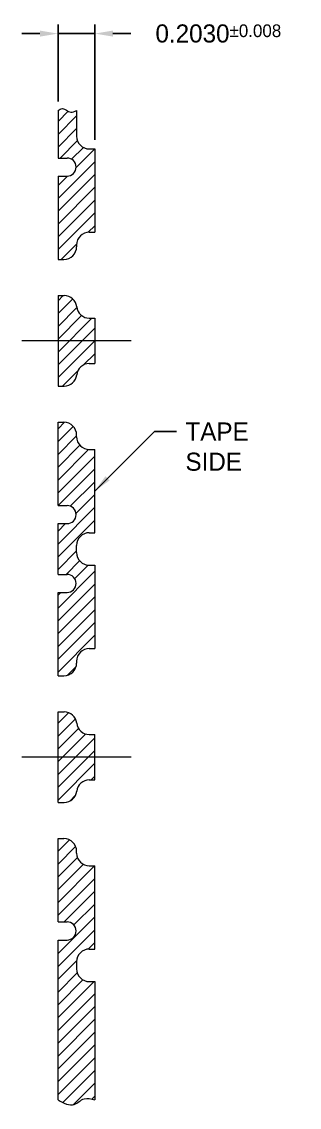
# Model space of a CAD drawing. Extents: x -26.3 to -8.4, y -10.6 to 2.2.
# Drawn here: x -11.93 to -10.4, y -5.03 to 0.96 of the extents above; entities that cross this region are included whole.
import ezdxf

# ---------------------------------------------------------------- set-up
doc = ezdxf.new("R2010")
doc.units = 0
doc.header["$MEASUREMENT"] = 0
doc.linetypes.add('CENTER', pattern=[2, 1.25, -0.25, 0.25, -0.25])
for name, color, linetype, lineweight in [('Center', 1, 'Continuous', 5), ('Dim', 7, 'Continuous', 5), ('Half Etch BT', 4, 'Continuous', 5), ('LF', 7, 'Continuous', 13)]:
    doc.layers.add(name, color=color, linetype=linetype, lineweight=lineweight)
doc.styles.get("Standard").update_dxf_attribs({"font": ''})
doc.styles.get('Standard').set_extended_font_data('SWRomns')
doc.dimstyles.new('2', dxfattribs={"dimtxt": 0.1, "dimasz": 0.1, "dimexe": 0.05, "dimexo": 0.05, "dimgap": 0.05, "dimtad": 0, "dimdec": 4, "dimzin": 0, "dimdsep": 46, "dimtxsty": 'Standard', "dimcen": 0, "dimadec": 0, "dimazin": 0, "dimtfac": 1, "dimtdec": 4, "dimtmove": 0, "dimatfit": 1, "dimfxl": 1, "dimtolj": 1, "dimtzin": 0, "dimarcsym": 0})

# ---------------------------------------------------------------- blocks, each defined once
blk = doc.blocks.new('*D9')
at = {"layer": 'Defpoints', "color": 0, "transparency": 16777216}
for p in [(352.4849, 143.1608), (352.2819, 142.7361), (352.4849, 142.5234)]:
    blk.add_point(p, dxfattribs=at)
at = {"layer": 'Dim', "color": 0, "lineweight": -2, "transparency": 16777216}
for p, q in [((352.2819, 142.7861), (352.2819, 143.2108)), ((352.4849, 142.5734), (352.4849, 143.2108)), ((352.1819, 143.1608), (352.0819, 143.1608)), ((352.2819, 143.1608), (352.4849, 143.1608)), ((352.5849, 143.1608), (352.6849, 143.1608))]:
    blk.add_line(p, q, dxfattribs=at)
at = {"layer": 'Dim', "color": 0, "transparency": 16777216}
for points in [[(352.1819, 143.1774), (352.1819, 143.1441), (352.2819, 143.1608)], [(352.5849, 143.1774), (352.5849, 143.1441), (352.4849, 143.1608)]]:
    blk.add_solid(points, dxfattribs=at)
at = {"layer": 'Dim', "color": 0, "transparency": 16777216, "insert": (353.1674, 143.1608), "char_height": 0.1, "attachment_point": 5}
blk.add_mtext('\\A2;0.2030{\\H0.070000;±0.008}', dxfattribs=at)

msp = doc.modelspace()

# ---------------------------------------------------------------- hatches: boundary and pattern name
at = {"layer": 'Half Etch BT'}
h = msp.add_hatch(dxfattribs=at)
h.set_pattern_fill('ANSI31', color=256, scale=0.4, style=0)
h.set_pattern_definition([(45, (-0.98836, 59.37947), (-0.03535534, 0.03535534), [])])
edge = h.paths.add_edge_path()
edge.add_line((-11.52976, 0.25947), (-11.55976, 0.25947))
edge.add_arc((-11.55976, 0.32947), 0.07, 180, 270, ccw=False)
edge.add_line((-11.62976, 0.32947), (-11.62976, 0.47211))
edge.add_spline(control_points=[(-11.62976, 0.47211), (-11.64084, 0.46648), (-11.66816, 0.45263), (-11.70132, 0.49201), (-11.72475, 0.47717), (-11.73276, 0.47211)], knot_values=[0, 0, 0, 0, 0.0342996, 0.0845403, 0.110622, 0.110622, 0.110622, 0.110622], degree=3, periodic=0)
edge.add_line((-11.73276, 0.47211), (-11.73276, 0.20947))
edge.add_line((-11.73276, 0.20947), (-11.68276, 0.20947))
edge.add_arc((-11.68276, 0.15947), 0.05, -90, 90, ccw=False)
edge.add_line((-11.68276, 0.10947), (-11.73276, 0.10947))
edge.add_line((-11.73276, 0.10947), (-11.73276, -0.35053))
edge.add_line((-11.73276, -0.35053), (-11.69976, -0.35053))
edge.add_arc((-11.6994, -0.28053), 0.07, 269.707244, 364.107221)
edge.add_arc((-11.55976, -0.27053), 0.07, 90, 184.085617, ccw=False)
edge.add_line((-11.55976, -0.20053), (-11.52976, -0.20053))
edge.add_line((-11.52976, -0.20053), (-11.52976, 0.25947))
h.paths.add_polyline_path([(-11.52976, -0.67553), (-11.55976, -0.67553, -0.3831101), (-11.62936, -0.61303, 0.3831101), (-11.69895, -0.55053), (-11.73276, -0.55053), (-11.73276, -1.05053), (-11.69895, -1.05053, 0.3831101), (-11.62936, -0.98803, -0.3831101), (-11.55976, -0.92553), (-11.52976, -0.92553)])
h.paths.add_polyline_path([(-11.52976, -1.40053), (-11.55976, -1.40053, -0.4142136), (-11.62976, -1.33053), (-11.62976, -1.32053, 0.4142136), (-11.69976, -1.25053), (-11.73276, -1.25053), (-11.73276, -1.71053), (-11.68276, -1.71053, -1), (-11.68276, -1.81053), (-11.73276, -1.81053), (-11.73276, -2.09053), (-11.68276, -2.09053, -1), (-11.68276, -2.19053), (-11.73276, -2.19053), (-11.73276, -2.65053), (-11.69976, -2.65053, 0.4368891), (-11.62958, -2.57551, -0.4352566), (-11.55976, -2.50053), (-11.52976, -2.50053), (-11.52976, -2.04053), (-11.55976, -2.04053, -0.4142136), (-11.62976, -1.97053), (-11.62976, -1.93053, -0.4142136), (-11.55976, -1.86053), (-11.52976, -1.86053)])
h.paths.add_polyline_path([(-11.52976, -2.97553), (-11.55976, -2.97553, -0.3831101), (-11.62936, -2.91303, 0.3831101), (-11.69895, -2.85053), (-11.73276, -2.85053), (-11.73276, -3.35053), (-11.69895, -3.35053, 0.3831101), (-11.62936, -3.28803, -0.3831101), (-11.55976, -3.22553), (-11.52976, -3.22553)])
edge = h.paths.add_edge_path()
edge.add_line((-11.52976, -3.70053), (-11.55976, -3.70053))
edge.add_arc((-11.55976, -3.63053), 0.07, 180, 270, ccw=False)
edge.add_line((-11.62976, -3.63053), (-11.62976, -3.62053))
edge.add_arc((-11.69976, -3.62053), 0.07, 0, 90)
edge.add_line((-11.69976, -3.55053), (-11.73276, -3.55053))
edge.add_line((-11.73276, -3.55053), (-11.73276, -4.01053))
edge.add_line((-11.73276, -4.01053), (-11.68276, -4.01053))
edge.add_arc((-11.68276, -4.06053), 0.05, -90, 90, ccw=False)
edge.add_line((-11.68276, -4.11053), (-11.73276, -4.11053))
edge.add_line((-11.73276, -4.11053), (-11.73276, -4.99386))
edge.add_spline(control_points=[(-11.73276, -4.99386), (-11.70154, -5.01132), (-11.64925, -5.04056), (-11.59196, -4.97574), (-11.55003, -4.98796), (-11.52976, -4.99386)], knot_values=[0, 0, 0, 0, 0.0933107, 0.1562874, 0.2152134, 0.2152134, 0.2152134, 0.2152134], degree=3, periodic=0)
edge.add_line((-11.52976, -4.99386), (-11.52976, -4.34053))
edge.add_line((-11.52976, -4.34053), (-11.55976, -4.34053))
edge.add_arc((-11.55976, -4.27053), 0.07, 180, 270, ccw=False)
edge.add_line((-11.62976, -4.27053), (-11.62976, -4.23053))
edge.add_arc((-11.55976, -4.23053), 0.07, 90, 180, ccw=False)
edge.add_line((-11.55976, -4.16053), (-11.52976, -4.16053))
edge.add_line((-11.52976, -4.16053), (-11.52976, -3.70053))

# ---------------------------------------------------------------- linework, layer by layer
at = {"layer": 'Center', "linetype": 'CENTER'}
for p, q in [((-11.3294, -0.80053), (-11.93312, -0.80053)), ((-11.3294, -3.10053), (-11.93312, -3.10053))]:
    msp.add_line(p, q, dxfattribs=at)
at = {"layer": 'LF'}
for p, q in [((-11.73276, 0.47211), (-11.73276, 0.20947)), ((-11.62976, 0.47211), (-11.62976, 0.32947)), ((-11.55976, 0.25947), (-11.52976, 0.25947)), ((-11.52976, 0.25947), (-11.52976, -0.20053)), ((-11.73276, 0.20947), (-11.68276, 0.20947)), ((-11.73276, 0.10947), (-11.73276, -0.35053)), ((-11.73276, 0.10947), (-11.68276, 0.10947)), ((-11.55976, -0.20053), (-11.52976, -0.20053)), ((-11.62976, -0.27053), (-11.62976, -0.28053)), ((-11.73276, -0.35053), (-11.69976, -0.35053)), ((-11.73276, -0.55053), (-11.73276, -1.05053)), ((-11.73276, -0.55053), (-11.69895, -0.55053)), ((-11.55976, -0.67553), (-11.52976, -0.67553)), ((-11.52976, -0.67553), (-11.52976, -0.92553)), ((-11.55976, -0.92553), (-11.52976, -0.92553)), ((-11.73276, -1.05053), (-11.69895, -1.05053)), ((-11.73276, -1.71053), (-11.73276, -1.25053)), ((-11.73276, -1.25053), (-11.69976, -1.25053)), ((-11.62976, -1.33053), (-11.62976, -1.32053)), ((-11.55976, -1.40053), (-11.52976, -1.40053)), ((-11.52976, -1.86053), (-11.52976, -1.40053)), ((-11.73276, -1.71053), (-11.68276, -1.71053)), ((-11.73276, -2.09053), (-11.73276, -1.81053)), ((-11.73276, -1.81053), (-11.68276, -1.81053)), ((-11.55976, -1.86053), (-11.52976, -1.86053)), ((-11.62976, -1.97053), (-11.62976, -1.93053)), ((-11.73276, -2.09053), (-11.68276, -2.09053)), ((-11.55976, -2.04053), (-11.52976, -2.04053)), ((-11.52976, -2.04053), (-11.52976, -2.50053)), ((-11.73276, -2.65053), (-11.73276, -2.19053)), ((-11.73276, -2.19053), (-11.68276, -2.19053)), ((-11.55976, -2.50053), (-11.52976, -2.50053)), ((-11.62976, -2.57053), (-11.62976, -2.58053)), ((-11.73276, -2.65053), (-11.69976, -2.65053)), ((-11.73276, -3.35053), (-11.73276, -2.85053)), ((-11.73276, -2.85053), (-11.69895, -2.85053)), ((-11.55976, -2.97553), (-11.52976, -2.97553)), ((-11.52976, -3.22553), (-11.52976, -2.97553)), ((-11.55976, -3.22553), (-11.52976, -3.22553)), ((-11.73276, -3.35053), (-11.69895, -3.35053)), ((-11.73276, -4.01053), (-11.73276, -3.55053)), ((-11.73276, -3.55053), (-11.69976, -3.55053)), ((-11.62976, -3.63053), (-11.62976, -3.62053)), ((-11.55976, -3.70053), (-11.52976, -3.70053)), ((-11.52976, -4.16053), (-11.52976, -3.70053)), ((-11.73276, -4.01053), (-11.68276, -4.01053)), ((-11.73276, -4.99386), (-11.73276, -4.11053)), ((-11.73276, -4.11053), (-11.68276, -4.11053)), ((-11.55976, -4.16053), (-11.52976, -4.16053)), ((-11.62976, -4.23053), (-11.62976, -4.27053)), ((-11.55976, -4.34053), (-11.52976, -4.34053)), ((-11.52976, -4.34053), (-11.52976, -4.99386))]:
    msp.add_line(p, q, dxfattribs=at)
for centre, radius, start, end in [((-11.55976, 0.32947), 0.07, 180, 270), ((-11.68276, 0.15947), 0.05, 270, 90), ((-11.55976, -0.27053), 0.07, 90, 180), ((-11.69976, -0.28053), 0.07, 270, 0), ((-11.69895, -0.62053), 0.07, 6.15064, 90), ((-11.55976, -0.60553), 0.07, 186.15064, 270), ((-11.55976, -0.99553), 0.07, 90, 173.84936), ((-11.69895, -0.98053), 0.07, 270, 353.84936), ((-11.69976, -1.32053), 0.07, 0, 90), ((-11.55976, -1.33053), 0.07, 180, 270), ((-11.68276, -1.76053), 0.05, 270, 90), ((-11.55976, -1.93053), 0.07, 90, 180), ((-11.55976, -1.97053), 0.07, 180, 270), ((-11.68276, -2.14053), 0.05, 270, 90), ((-11.55976, -2.57053), 0.07, 90, 180), ((-11.69976, -2.58053), 0.07, 270, 0), ((-11.69895, -2.92053), 0.07, 6.15064, 90), ((-11.55976, -2.90553), 0.07, 186.15064, 270), ((-11.55976, -3.29553), 0.07, 90, 173.84936), ((-11.69895, -3.28053), 0.07, 270, 353.84936), ((-11.69976, -3.62053), 0.07, 0, 90), ((-11.55976, -3.63053), 0.07, 180, 270), ((-11.68276, -4.06053), 0.05, 270, 90), ((-11.55976, -4.23053), 0.07, 90, 180), ((-11.55976, -4.27053), 0.07, 180, 270)]:
    msp.add_arc(centre, radius, start, end, dxfattribs=at)
for points, knots in [([(-11.73276, 0.47211), (-11.72475, 0.47717), (-11.70132, 0.49201), (-11.66816, 0.45263), (-11.64084, 0.46648), (-11.62976, 0.47211)], [0, 0, 0, 0, 0.02608169, 0.07632235, 0.11062195, 0.11062195, 0.11062195, 0.11062195]), ([(-11.73276, -4.99386), (-11.70154, -5.01132), (-11.64925, -5.04056), (-11.59196, -4.97574), (-11.55003, -4.98796), (-11.52976, -4.99386)], [0, 0, 0, 0, 0.09331074, 0.15628744, 0.21521336, 0.21521336, 0.21521336, 0.21521336])]:
    msp.add_open_spline(points, degree=3, knots=knots, dxfattribs=at)

# ---------------------------------------------------------------- texts
at = {"layer": 'Dim', "insert": (-11.02888, -1.25154), "char_height": 0.1, "width": 0.0072908, "attachment_point": 1}
msp.add_mtext('TAPE SIDE', dxfattribs=at)

# ---------------------------------------------------------------- dimensions: what is measured, and where the dimension line sits
at = {"layer": 'Dim'}
dim = msp.add_linear_dim(base=(-11.52976, 0.8968), p1=(-11.73276, 0.47211), p2=(-11.52976, 0.25947), dimstyle='2', override={"dimtol": 1, "dimtp": 0.008, "dimtm": 0.008, "dimtfac": 0.7, "dimtdec": 3, "dimtolj": 2}, dxfattribs=at)
dim.commit()
dim.dimension.update_dxf_attribs({"geometry": '*D9', "text_midpoint": (-10.84722, 0.8968), "dimtype": 128, "insert": (-364.01465, -142.26398)})

# ---------------------------------------------------------------- leaders
at = {"layer": 'Dim', "annotation_type": 0, "has_hookline": 1, "hookline_direction": 1, "text_width": 0.76667}
msp.add_leader([(-11.52976, -1.63053), (-11.20078, -1.30154), (-11.07888, -1.30154)], dimstyle='2', override={"dimgap": 0.05, "dimtad": 0}, dxfattribs=at)

doc.saveas('drawing.dxf')
